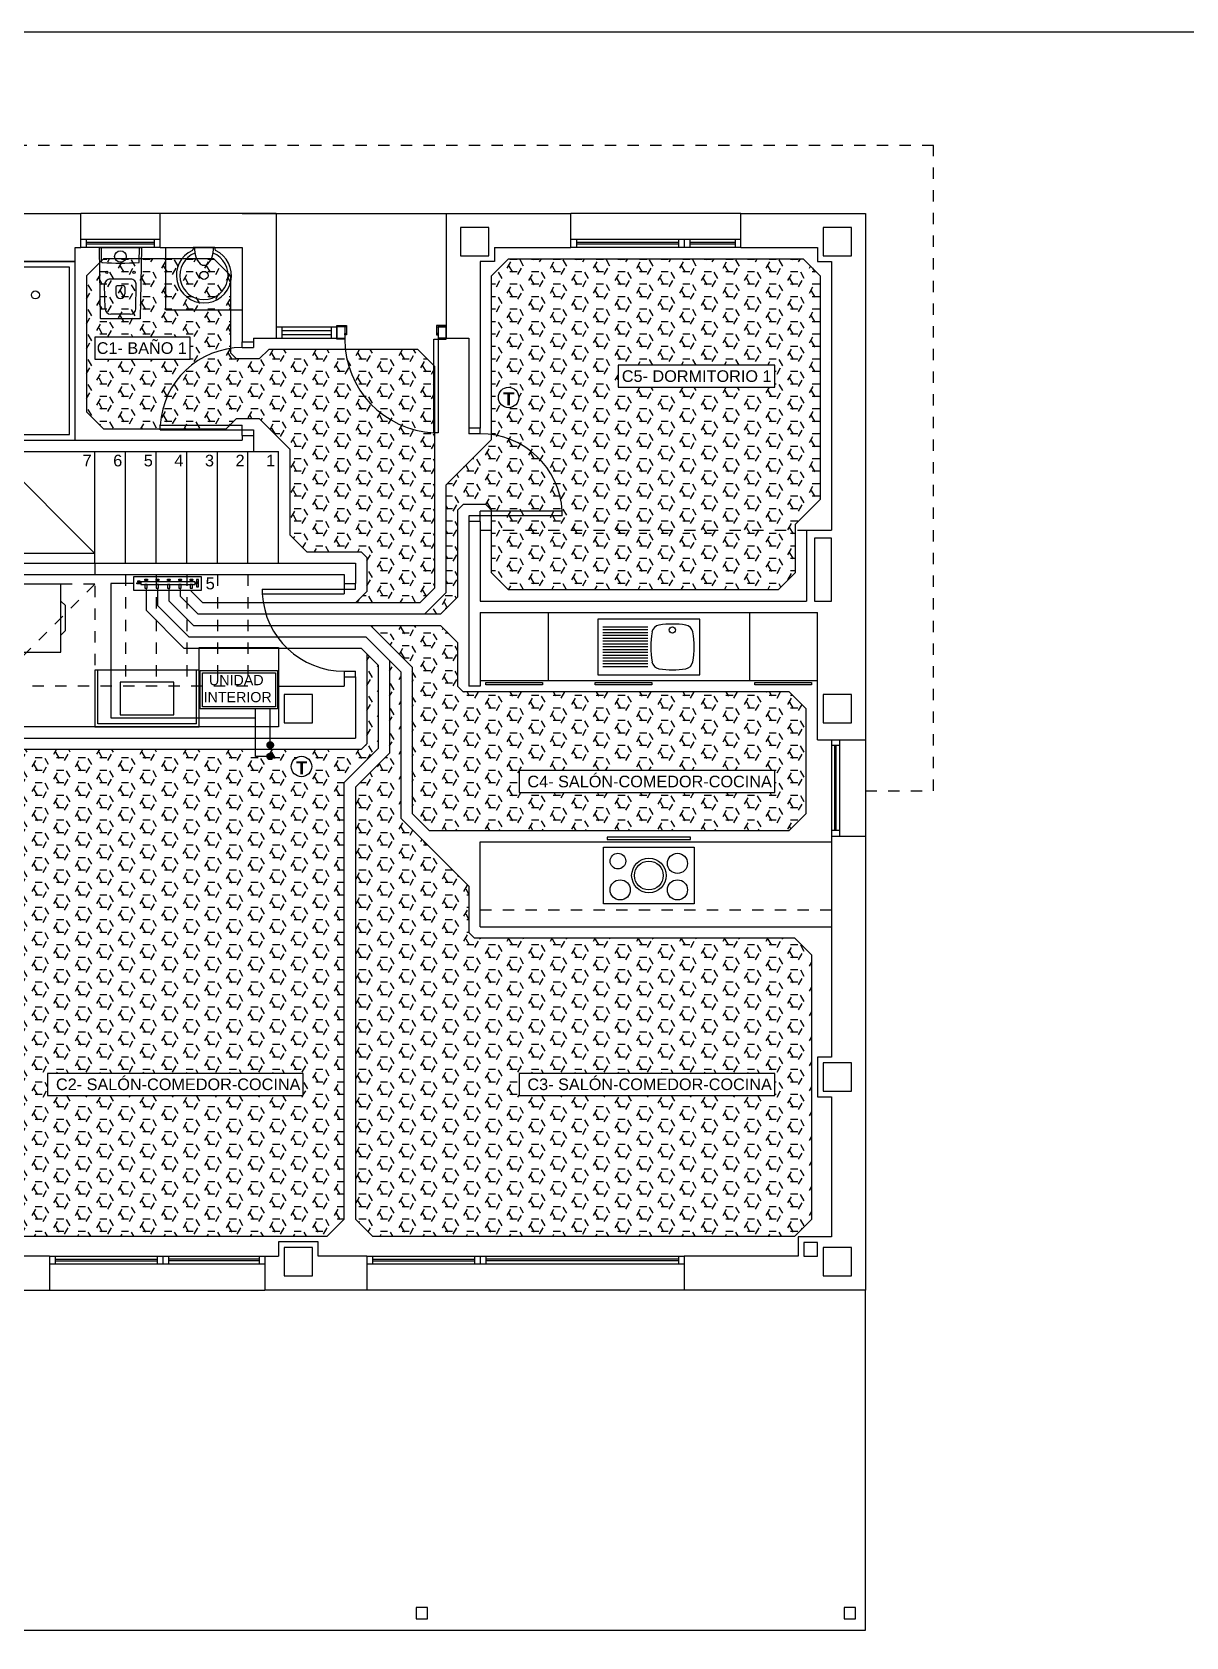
# Model space of a CAD drawing. Header units: millimetres. Extents: x 441156 to 441876, y 4514765 to 4515211.
# Drawn here: x 441580.95 to 441591.13, y 4515141.19 to 4515155.35 of the extents above; entities that cross this region are included whole.
import ezdxf
from ezdxf.enums import TextEntityAlignment as Align

# ---------------------------------------------------------------- set-up
doc = ezdxf.new("R2010")
doc.units = ezdxf.units.MM
for name, pattern in [('CONTINUA', [0]), ('HIDDEN', [0.375, 0.25, -0.125]), ('RAYITAS', [0.375, 0.25, -0.125])]:
    doc.linetypes.add(name, pattern=pattern)
doc.layers.add('01_cartela', color=6, linetype='Continuous', plot=False)
for name, color, linetype in [('01_mono BAJA', 2, 'Continuous'), ('01_proyección', 4, 'RAYITAS'), ('01_sanitarios', 250, 'Continuous'), ('01_textos', 7, 'Continuous'), ('INGIN CALEFACCION MAQUINAS', 7, 'Continuous'), ('INGIN CALEFACCION TEXTO', 7, 'Continuous'), ('INGIN CALEFACCION TUBERIAS', 89, 'Continuous'), ('INGIN CLIMATIZACION EQUIPOS', 7, 'Continuous'), ('SOMBRAS2', 250, 'Continuous')]:
    doc.layers.add(name, color=color, linetype=linetype)
doc.styles.add('Estilo1', font='swissel.ttf')
doc.styles.add('NIEVES2', font='sanss___.ttf')
doc.styles.add('NIEVES3', font='swisseb.ttf')
pattern_1 = [(0, (34.55036, 0), (0, 0.1099852), [0.0635, -0.127]), (120, (34.55036, 0), (-0.0952499772403, -0.0549926), [0.0635, -0.127]), (60, (34.61386, 0), (-0.0952499772403, 0.0549926), [0.0635, -0.127])]

# ---------------------------------------------------------------- blocks, each defined once
blk = doc.blocks.new('A$C6A825EFA')
at = {"layer": '01_mono BAJA', "color": 254}
for p, q in [((6.925, 12.5, 0), (8.775, 12.5, 0)), ((8.775, 12.2, 0), (8.775, 12.5, 0)), ((9.475, 12.5, 0), (8.775, 12.5, 0)), ((10.5, 12.5, 0), (9.475, 12.5, 0)), ((9.475, 12.2, 0), (9.475, 12.5, 0)), ((10.2, 12.5, 0), (10.5, 12.5, 0)), ((10.5, 12.5, 0), (10.5, 11.4, 0)), ((10.5, 12.5, 0), (12, 12.5, 0)), ((12, 12.5, 0), (13.1, 12.5, 0)), ((12, 12.5, 0), (12, 11.4, 0)), ((13.1, 12.2, 0), (13.1, 12.5, 0)), ((14.6, 12.5, 0), (13.1, 12.5, 0)), ((14.6, 12.5, 0), (15.7, 12.5, 0)), ((14.6, 12.2, 0), (14.6, 12.5, 0)), ((15.7, 12.5, 0), (15.7, 7.855, 0)), ((8.725, 12.075, 0), (8.725, 12.2, 0)), ((8.725, 12.2, 0), (8.775, 12.2, 0)), ((9.475, 12.27, 0), (8.775, 12.27, 0)), ((9.475, 12.2, 0), (8.775, 12.2, 0)), ((8.825, 12.2, 0), (8.825, 12.27, 0)), ((9.425, 12.242, 0), (8.825, 12.242, 0)), ((9.425, 12.228, 0), (8.825, 12.228, 0)), ((8.959, 12.073, 0), (8.957, 12.2, 0)), ((9.291, 12.073, 0), (9.293, 12.2, 0)), ((9.425, 12.2, 0), (9.425, 12.27, 0)), ((9.475, 12.2, 0), (10.2, 12.2, 0)), ((9.525, 11.65, 0), (9.525, 12.2, 0)), ((9.766, 12.198, 0), (9.767, 12.183, 0)), ((9.957, 12.2, 0), (9.768, 12.2, 0)), ((9.959, 12.198, 0), (9.958, 12.183, 0)), ((10.2, 12.2, 0), (10.2, 11.366, 0)), ((12.425, 12.2, 0), (13.1, 12.2, 0)), ((12.425, 12.2), (12.425, 12.075)), ((14.6, 12.27, 0), (13.1, 12.27, 0)), ((14.6, 12.2, 0), (13.1, 12.2, 0)), ((13.15, 12.27, 0), (13.15, 12.2, 0)), ((14.05, 12.242, 0), (13.15, 12.242, 0)), ((14.05, 12.228, 0), (13.15, 12.228, 0)), ((14.05, 12.27, 0), (14.05, 12.2, 0)), ((14.1, 12.27, 0), (14.1, 12.2, 0)), ((14.15, 12.27, 0), (14.15, 12.2, 0)), ((14.55, 12.242, 0), (14.15, 12.242, 0)), ((14.55, 12.228, 0), (14.15, 12.228, 0)), ((14.55, 12.27, 0), (14.55, 12.2, 0)), ((14.6, 12.2, 0), (15.275, 12.2, 0)), ((15.275, 12.2), (15.275, 12.075)), ((15.325, 12.2, 0), (15.325, 12.125, 0)), ((7.975, 12.075, 0), (8.725, 12.075, 0)), ((9.847, 12.043, 0), (9.878, 12.043, 0)), ((12.3, 12.075, 0), (12.3, 10.606, 0)), ((12.425, 12.075), (12.3, 12.075)), ((15.275, 12.075), (15.4, 12.075)), ((15.325, 12.125, 0), (15.4, 12.125, 0)), ((15.4, 12.075, 0), (15.4, 9.705, 0)), ((9.215, 11.92, 0), (9.035, 11.92, 0)), ((8.989, 11.659, 0), (8.985, 11.869, 0)), ((9.085, 11.85, 0), (9.085, 11.79, 0)), ((9.155, 11.86, 0), (9.095, 11.86, 0)), ((9.165, 11.85, 0), (9.165, 11.79, 0)), ((9.261, 11.659, 0), (9.265, 11.869, 0)), ((9.525, 11.65, 0), (10.2, 11.65, 0)), ((9.211, 11.61, 0), (9.039, 11.61, 0)), ((10.5, 11.5, 0), (11.035, 11.5, 0)), ((10.55, 11.5, 0), (10.55, 11.4, 0)), ((10.985, 11.5, 0), (10.985, 11.4, 0)), ((11.035, 11.5, 0), (11.035, 11.4, 0)), ((11.12, 11.5, 0), (11.12, 11.44, 0)), ((11.915, 11.5, 0), (11.915, 11.44, 0)), ((10.2, 11.366, 0), (10.3, 11.366, 0)), ((10.2, 11.316, 0), (10.2, 11.366, 0)), ((10.3, 11.4, 0), (10.5, 11.4, 0)), ((10.3, 11.4, 0), (10.3, 11.366, 0)), ((10.3, 11.366, 0), (10.3, 11.316, 0)), ((10.5, 11.4, 0), (11.035, 11.4, 0)), ((10.55, 11.467, 0), (10.985, 11.467, 0)), ((10.55, 11.433, 0), (10.985, 11.433, 0)), ((11.105, 11.43, 0), (11.105, 11.4, 0)), ((11.93, 11.43, 0), (11.93, 11.4, 0)), ((11.99, 11.4, 0), (11.93, 11.4, 0)), ((12, 11.4, 0), (12.2, 11.4, 0)), ((12.2, 11.4, 0), (12.2, 10.606, 0)), ((10.2, 11.316, 0), (10.3, 11.316, 0)), ((9.476, 10.591, 0), (9.476, 10.632, 0)), ((9.476, 10.632, 0), (10.2, 10.632, 0)), ((10.2, 10.541, 0), (10.2, 10.632, 0)), ((8.025, 10.5, 0), (10.2, 10.5, 0)), ((9.476, 10.591, 0), (10.3, 10.591, 0)), ((10.2, 10.541, 0), (10.2, 10.5, 0)), ((10.2, 10.541, 0), (10.3, 10.541, 0)), ((10.3, 10.591, 0), (10.3, 10.541, 0)), ((10.3, 10.541, 0), (10.3, 10.4, 0)), ((12.3, 10.606, 0), (12.2, 10.606, 0)), ((12.2, 10.606, 0), (12.2, 10.556, 0)), ((12.3, 10.556, 0), (12.2, 10.556, 0)), ((12.3, 10.556, 0), (12.3, 10.606, 0)), ((8, 10.4, 0), (10.3, 10.4, 0)), ((8.9, 9.5, 0), (8, 10.4, 0)), ((8.9, 9.415, 0), (8.9, 10.4, 0)), ((9.17, 9.415, 0), (9.17, 10.4, 0)), ((9.44, 9.415, 0), (9.44, 10.4, 0)), ((9.71, 9.415, 0), (9.71, 10.4, 0)), ((9.98, 9.415, 0), (9.98, 10.4, 0)), ((10.25, 9.415, 0), (10.25, 10.4, 0)), ((10.3, 10.4, 0), (10.52, 10.4, 0)), ((10.52, 9.415, 0), (10.52, 10.4, 0)), ((13.024, 9.831, 0), (12.2, 9.831, 0)), ((12.2, 9.831, 0), (12.2, 9.781, 0)), ((12.2, 9.781, 0), (12.2, 8.33, 0)), ((12.3, 9.781, 0), (12.2, 9.781, 0)), ((12.3, 9.781, 0), (12.3, 9.872, 0)), ((13.024, 9.872, 0), (12.3, 9.872, 0)), ((12.3, 9.781, 0), (12.3, 9.08, 0)), ((13.024, 9.831, 0), (13.024, 9.872, 0)), ((15.18, 9.705, 0), (15.18, 9.08, 0)), ((15.18, 9.705, 0), (15.4, 9.705, 0)), ((8.9, 9.5, 0), (8, 9.5, 0)), ((8, 9.415, 0), (11.2, 9.415, 0)), ((11.2, 9.415, 0), (11.2, 9.235, 0)), ((11.2, 9.415, 0), (11.2, 9.235, 0)), ((8, 9.315, 0), (11.1, 9.315, 0)), ((11.1, 9.315, 0), (11.1, 9.235, 0)), ((11.1, 9.315, 0), (11.1, 9.235, 0)), ((11.1, 9.235, 0), (11.2, 9.235, 0)), ((11.1, 9.235, 0), (11.1, 9.144, 0)), ((11.2, 9.185, 0), (11.2, 9.235, 0)), ((10.376, 9.185, 0), (10.376, 9.144, 0)), ((10.376, 9.185, 0), (11.2, 9.185, 0)), ((10.376, 9.144, 0), (11.1, 9.144, 0)), ((12.3, 9.08, 0), (15.18, 9.08, 0)), ((12.3, 8.98, 0), (15.275, 8.98, 0)), ((12.3, 8.98, 0), (12.3, 8.33, 0)), ((12.9, 8.98, 0), (12.9, 8.38, 0)), ((14.675, 8.98, 0), (14.675, 8.38, 0)), ((15.275, 7.855, 0), (15.275, 8.98, 0)), ((13.338, 8.92, 0), (13.338, 8.43, 0)), ((14.238, 8.92, 0), (13.338, 8.92, 0)), ((13.779, 8.85, 0), (13.383, 8.85, 0)), ((13.779, 8.825, 0), (13.383, 8.825, 0)), ((13.779, 8.8, 0), (13.383, 8.8, 0)), ((14.238, 8.43, 0), (14.238, 8.92, 0)), ((13.779, 8.775, 0), (13.383, 8.775, 0)), ((13.779, 8.75, 0), (13.383, 8.75, 0)), ((13.779, 8.725, 0), (13.383, 8.725, 0)), ((13.779, 8.7, 0), (13.383, 8.7, 0)), ((13.779, 8.675, 0), (13.383, 8.675, 0)), ((13.779, 8.65, 0), (13.383, 8.65, 0)), ((13.779, 8.625, 0), (13.383, 8.625, 0)), ((13.779, 8.6, 0), (13.383, 8.6, 0)), ((13.779, 8.575, 0), (13.383, 8.575, 0)), ((13.779, 8.55, 0), (13.383, 8.55, 0)), ((13.779, 8.525, 0), (13.383, 8.525, 0)), ((13.779, 8.5, 0), (13.383, 8.5, 0)), ((8.925, 7.995, 0), (8.925, 8.47, 0)), ((9.795, 7.995, 0), (9.795, 8.47, 0)), ((11.1, 8.46, 0), (11.1, 8.41, 0)), ((11.1, 8.46, 0), (11.2, 8.46, 0)), ((11.1, 8.41, 0), (11.1, 8.33, 0)), ((11.1, 8.41, 0), (11.2, 8.41, 0)), ((11.2, 8.41, 0), (11.2, 8.46, 0)), ((11.2, 8.41, 0), (11.2, 7.87, 0)), ((12.3, 8.38, 0), (15.275, 8.38, 0)), ((13.338, 8.43, 0), (14.238, 8.43, 0)), ((10.52, 8.33, 0), (11.1, 8.33, 0)), ((10.52, 8.33, 0), (10.52, 7.97, 0)), ((12.3, 8.33, 0), (12.2, 8.33, 0)), ((10.52, 7.97, 0), (8.025, 7.97, 0)), ((9.795, 7.995, 0), (8.925, 7.995, 0)), ((7.975, 7.87, 0), (11.2, 7.87, 0)), ((15.275, 7.855, 0), (15.7, 7.855, 0)), ((15.4, 7.855, 0), (15.4, 7.005, 0)), ((15.47, 7.805, 0), (15.4, 7.805, 0)), ((15.428, 7.055, 0), (15.428, 7.805, 0)), ((15.442, 7.055, 0), (15.442, 7.805, 0)), ((15.47, 7.855, 0), (15.47, 7.005, 0)), ((15.7, 7.855, 0), (15.7, 7.005, 0)), ((12.3, 6.955, 0), (15.4, 6.955, 0)), ((12.3, 6.205, 0), (12.3, 6.955, 0)), ((15.47, 7.055, 0), (15.4, 7.055, 0)), ((15.4, 7.005, 0), (15.7, 7.005, 0)), ((15.4, 7.005, 0), (15.4, 5.055, 0)), ((15.7, 7.005, 0), (15.7, 3, 0)), ((12.3, 6.205, 0), (15.4, 6.205, 0)), ((15.4, 4.705, 0), (15.4, 3.47, 0)), ((15.4, 3.47, 0), (15.105, 3.47, 0)), ((15.105, 3.47, 0), (15.105, 3.3, 0)), ((8.5, 3.3, 0), (8.145, 3.3, 0)), ((8.5, 3.3, 0), (10.4, 3.3, 0)), ((8.5, 3.3, 0), (8.5, 3, 0)), ((8.55, 3.3, 0), (8.55, 3.23, 0)), ((8.55, 3.272, 0), (9.45, 3.272, 0)), ((8.55, 3.258, 0), (9.45, 3.258, 0)), ((9.45, 3.3, 0), (9.45, 3.23, 0)), ((9.5, 3.3, 0), (9.5, 3.23, 0)), ((9.55, 3.3, 0), (9.55, 3.23, 0)), ((10.35, 3.272, 0), (9.55, 3.272, 0)), ((10.35, 3.258, 0), (9.55, 3.258, 0)), ((10.35, 3.3, 0), (10.35, 3.23, 0)), ((10.4, 3.3, 0), (10.4, 3, 0)), ((10.4, 3.3, 0), (10.52, 3.3, 0)), ((11.3, 3.3, 0), (10.87, 3.3, 0)), ((11.3, 3.3, 0), (11.3, 3, 0)), ((11.3, 3.3, 0), (14.1, 3.3, 0)), ((11.35, 3.3, 0), (11.35, 3.23, 0)), ((11.35, 3.272, 0), (12.25, 3.272, 0)), ((11.35, 3.258, 0), (12.25, 3.258, 0)), ((12.25, 3.3, 0), (12.25, 3.23, 0)), ((12.3, 3.3, 0), (12.3, 3.23, 0)), ((12.35, 3.3, 0), (12.35, 3.23, 0)), ((14.05, 3.272, 0), (12.35, 3.272, 0)), ((14.05, 3.258, 0), (12.35, 3.258, 0)), ((14.05, 3.3, 0), (14.05, 3.23, 0)), ((15.105, 3.3, 0), (14.1, 3.3, 0)), ((14.1, 3.3, 0), (14.1, 3, 0)), ((8.5, 3.23, 0), (10.4, 3.23, 0)), ((11.3, 3.23, 0), (14.1, 3.23, 0)), ((7.2, 3, 0), (8.5, 3, 0)), ((8.5, 3, 0), (10.4, 3, 0)), ((11.3, 3, 0), (10.4, 3, 0)), ((14.1, 3, 0), (11.3, 3, 0)), ((15.7, 3, 0), (14.1, 3, 0)), ((15.7, 0, 0), (15.7, 3)), ((0, 0, 0), (15.7, 0, 0))]:
    blk.add_line(p, q, dxfattribs=at)
for points in [[(12.125, 12.125), (12.375, 12.125), (12.375, 12.375), (12.125, 12.375), (12.125, 12.125)], [(15.325, 12.125), (15.575, 12.125), (15.575, 12.375), (15.325, 12.375), (15.325, 12.125)], [(10.57, 8.005), (10.82, 8.005), (10.82, 8.255), (10.57, 8.255), (10.57, 8.005)], [(15.325, 8.005), (15.575, 8.005), (15.575, 8.255), (15.325, 8.255), (15.325, 8.005)], [(15.325, 4.755), (15.575, 4.755), (15.575, 5.005), (15.325, 5.005), (15.325, 4.755)], [(10.57, 3.125), (10.82, 3.125), (10.82, 3.375), (10.57, 3.375), (10.57, 3.125)], [(15.325, 3.125), (15.575, 3.125), (15.575, 3.375), (15.325, 3.375), (15.325, 3.125)], [(11.835, 0.2), (11.735, 0.2), (11.735, 0.1), (11.835, 0.1)]]:
    blk.add_lwpolyline(points, close=True, dxfattribs=at)
at = {"layer": '01_mono BAJA', "color": 254, "elevation": 0, "flags": 128}
blk.add_lwpolyline([(9.306, 12.2, -0.414214), (9.31, 12.196), (9.31, 12.195), (9.3, 11.574, -0.436396), (9.296, 11.57), (8.954, 11.57, -0.436396), (8.95, 11.574), (8.94, 12.195), (8.94, 12.196, -0.414214), (8.944, 12.2)], format="xyb", close=True, dxfattribs=at)
at = {"layer": '01_mono BAJA', "color": 254, "elevation": 0}
for points in [[(8.725, 12.075), (7.975, 12.075), (7.975, 10.5), (8.725, 10.5)], [(8.675, 12.025), (8.025, 12.025), (8.025, 10.55), (8.675, 10.55)], [(11.12, 11.51), (11.12, 11.5), (11.035, 11.5), (11.035, 11.51)], [(11.915, 11.51), (11.915, 11.5), (12, 11.5), (12, 11.51)], [(11.93, 11.4), (12, 11.4), (12, 11.5), (11.93, 11.5)], [(11.105, 11.4), (11.105, 11.39), (11.035, 11.39), (11.035, 11.4)], [(11.12, 11.44), (11.12, 11.43), (11.105, 11.43), (11.105, 11.44)], [(11.93, 11.39), (11.93, 10.565), (11.89, 10.565), (11.89, 11.39)], [(11.915, 11.44), (11.915, 11.43), (11.93, 11.43), (11.93, 11.44)], [(11.93, 11.4), (11.93, 11.39), (12, 11.39), (12, 11.4)], [(15.4, 9.635), (15.25, 9.635), (15.25, 9.08), (15.4, 9.08)], [(8.6, 9.23), (8, 9.23), (8, 8.63), (8.6, 8.63)], [(10.52, 8.67), (10.52, 7.97), (9.82, 7.97), (9.82, 8.67)], [(9.82, 8.47), (8.9, 8.47), (8.9, 7.97), (9.82, 7.97)], [(9.596, 8.363), (9.124, 8.363), (9.124, 8.077), (9.596, 8.077)], [(12.85, 8.36), (12.85, 8.34), (12.35, 8.34), (12.35, 8.36)], [(13.813, 8.36), (13.813, 8.34), (13.313, 8.34), (13.313, 8.36)], [(15.222, 8.36), (15.222, 8.34), (14.722, 8.34), (14.722, 8.36)], [(13.42, 6.975), (14.155, 6.975), (14.155, 6.995), (13.42, 6.995)], [(14.187, 6.408), (13.387, 6.408), (13.388, 6.908), (14.188, 6.908)], [(15.275, 3.42), (15.155, 3.42), (15.155, 3.3), (15.275, 3.3)], [(15.61, 0.2), (15.51, 0.2), (15.51, 0.1), (15.61, 0.1)]]:
    blk.add_lwpolyline(points, close=True, dxfattribs=at)
for points in [[(11.035, 11.4), (11.035, 11.5)], [(11.105, 11.5), (11.105, 11.4)], [(8.6, 8.78), (8.64, 8.82), (8.64, 9.04), (8.6, 9.08)], [(15.4, 5.055), (15.275, 5.055), (15.275, 4.705), (15.4, 4.705)]]:
    blk.add_lwpolyline(points, dxfattribs=at)
at = {"layer": '01_mono BAJA', "color": 254}
blk.add_lwpolyline([(10.87, 3.3), (10.87, 3.425), (10.52, 3.425), (10.52, 3.3)], dxfattribs=at)
for centre, radius in [((9.125, 12.12, 0), 0.051), ((9.005, 11.98, 0), 0.01), ((9.245, 11.98, 0), 0.01), ((9.862, 11.953, 0), 0.036), ((8.375, 11.781, 0), 0.035), ((13.996, 8.825, 0), 0.0275), ((13.515, 6.785, 0), 0.0693), ((13.788, 6.658, 0), 0.152), ((14.04, 6.765, 0), 0.089), ((13.788, 6.658, 0), 0.127), ((13.535, 6.531, 0), 0.089), ((14.04, 6.531, 0), 0.089)]:
    blk.add_circle(centre, radius, dxfattribs=at)
for centre, radius, start, end in [((9.754, 12.184, 0), 0.0128, 300.5291, 356.214), ((9.768, 12.197, 0), 0.0027, 90, 173.3159), ((10.058, 12.197, 0), 0.279, 179.383, 196.8165), ((9.667, 12.197, 0), 0.279, 343.1835, 0.617), ((9.957, 12.197, 0), 0.0027, 6.6841, 90), ((9.971, 12.184, 0), 0.0128, 183.786, 239.4709), ((8.966, 12.073, 0), 0.007, 180.924, 266.9359), ((9.125, 15.044, 0), 2.982, 266.9359, 273.0641), ((9.284, 12.073, 0), 0.007, 273.0641, 359.076), ((9.862, 11.953, 0), 0.243, 114.8749, 65.1251), ((9.862, 11.953, 0), 0.213, 111.9436, 67.9344), ((9.928, 12.158, 0), 0.143, 196.8165, 225.6956), ((9.863, 12.091, 0), 0.0498, 225.6956, 252.0468), ((9.863, 12.091, 0), 0.0498, 287.4096, 314.3044), ((9.797, 12.158, 0), 0.143, 314.3044, 343.1835), ((9.035, 11.87, 0), 0.05, 90, 180.924), ((9.215, 11.87, 0), 0.05, 359.076, 90), ((9.095, 11.85, 0), 0.01, 90, 180), ((9.125, 11.79, 0), 0.04, 180, 0), ((9.155, 11.85, 0), 0.01, 0, 90), ((9.039, 11.66, 0), 0.05, 180.924, 270), ((9.211, 11.66, 0), 0.05, 270, 359.076), ((11.932, 11.391, 0), 0.827, 180.0495, 267.1144), ((10.2, 10.591, 0), 0.725, 90, 176.7242), ((12.3, 9.831, 0), 0.725, 3.2758, 90), ((11.1, 9.185, 0), 0.725, 183.2758, 270), ((14.554, 8.675, 0), 0.75, 169.8852, 190.1148), ((13.889, 8.794, 0), 0.075, 99.0787, 169.8852), ((13.996, 8.127, 0), 0.75, 80.9213, 99.0787), ((14.102, 8.794, 0), 0.075, 10.1148, 80.9213), ((13.438, 8.675, 0), 0.75, 349.8852, 10.1148), ((13.889, 8.557, 0), 0.075, 190.1148, 260.9213), ((14.102, 8.557, 0), 0.075, 279.0787, 349.8852), ((13.996, 9.223, 0), 0.75, 260.9213, 279.0787)]:
    blk.add_arc(centre, radius, start, end, dxfattribs=at)
at = {"layer": '01_proyección', "color": 120, "ltscale": 0.25}
for p, q in [((12.3, 9.705, 0), (15.18, 9.705, 0)), ((8.9, 9.415, 0), (8.9, 8.33, 0)), ((8.9, 9.23, 0), (8, 9.23, 0)), ((8.9, 9.23, 0), (8, 8.33, 0)), ((9.17, 9.315, 0), (9.17, 8.33, 0)), ((9.44, 9.315, 0), (9.44, 8.33, 0)), ((9.71, 9.315, 0), (9.71, 8.33, 0)), ((9.98, 9.315, 0), (9.98, 8.33, 0)), ((10.25, 9.315, 0), (10.25, 8.33, 0)), ((10.25, 8.33, 0), (8.025, 8.33, 0)), ((12.3, 6.355, 0), (15.4, 6.355, 0))]:
    blk.add_line(p, q, dxfattribs=at)
at = {"layer": '01_proyección', "color": 120, "ltscale": 0.25, "elevation": 0}
blk.add_lwpolyline([(15.7, 7.405), (16.3, 7.405), (16.3, 13.1), (-0.6, 13.1), (-0.6, 7.405), (0, 7.405)], dxfattribs=at)
at = {"layer": '01_mono BAJA', "color": 254, "style": 'NIEVES2'}
for s, p in [('7', (8.831, 10.268, 0)), ('6', (9.101, 10.268, 0)), ('5', (9.371, 10.268, 0)), ('4', (9.641, 10.268, 0)), ('3', (9.911, 10.268, 0)), ('2', (10.181, 10.268, 0)), ('1', (10.451, 10.268, 0))]:
    blk.add_text(s, height=0.103, rotation=0, dxfattribs=at).set_placement(p, align=Align.CENTER)

msp = doc.modelspace()

# ---------------------------------------------------------------- hatches: boundary and pattern name
at = {"layer": '01_sanitarios', "linetype": 'CONTINUA'}
h = msp.add_hatch(dxfattribs=at)
h.set_pattern_fill('HEX', color=254, scale=0.02, style=0)
h.set_pattern_definition(pattern_1)
h.paths.add_polyline_path([(441583.22373305, 4515151.66819497), (441582.95373302, 4515151.93819497), (441582.75373303, 4515151.93819497), (441582.66304678, 4515151.84750872), (441581.57875584, 4515151.84750872), (441581.42875584, 4515151.99750872), (441581.42875584, 4515153.1975396), (441581.57875584, 4515153.3475396), (441582.55373305, 4515153.3475396), (441582.70373305, 4515153.1975396), (441582.70373305, 4515152.51319497), (441582.75373305, 4515152.46319497), (441582.95373305, 4515152.46319497), (441583.03806465, 4515152.54752657), (441584.35373305, 4515152.54752657), (441584.50373305, 4515152.39752657), (441584.50373305, 4515150.44400318), (441584.37089036, 4515150.31116048), (441583.80373305, 4515150.31116048), (441583.90373305, 4515150.41116048), (441583.90373305, 4515150.71250872), (441583.85373305, 4515150.76250872), (441583.37373305, 4515150.76250872), (441583.22373305, 4515150.91250872)])
h.paths.add_polyline_path([(441582.34521977, 4515152.46149148), (441582.34521977, 4515152.6556693), (441581.50422668, 4515152.6556693), (441581.50422668, 4515152.46149148)], flags=16)
h.paths.add_polyline_path([(441582.3411607, 4515152.47202135), (441581.49344836, 4515152.47202135), (441581.49344836, 4515152.66975759), (441582.3411607, 4515152.66975759)], flags=24)
h = msp.add_hatch(dxfattribs=at)
h.set_pattern_fill('HEX', color=254, scale=0.02, style=0)
h.set_pattern_definition(pattern_1)
h.paths.add_polyline_path([(441585.00373305, 4515151.12805615), (441584.95373305, 4515151.17805615), (441584.75373307, 4515151.17805615), (441584.70373307, 4515151.12805615), (441584.70373307, 4515150.36116048), (441584.55373307, 4515150.21116048), (441584.41231171, 4515150.21116048), (441584.60373305, 4515150.40258182), (441584.60373305, 4515151.35305615), (441585.00373305, 4515151.75305615), (441585.00373305, 4515153.19750872), (441585.15373305, 4515153.34750872), (441587.75373305, 4515153.34750872), (441587.90373305, 4515153.19750872), (441587.90373305, 4515151.22251266), (441587.68373082, 4515151.00251305), (441587.68373082, 4515150.57750872), (441587.53373082, 4515150.42750872), (441585.15373305, 4515150.42750872), (441585.00373305, 4515150.57750872)])
h.paths.add_polyline_path([(441586.11927454, 4515152.21404982), (441587.50200376, 4515152.21404982), (441587.50200376, 4515152.40822764), (441586.11927454, 4515152.40822764)], flags=16)
h.paths.add_polyline_path([(441585.2438533, 4515152.12361062, 1), (441585.0636128, 4515152.12361062, 1)], flags=16)
h.paths.add_polyline_path([(441585.23471, 4515151.98764678), (441585.06893403, 4515151.98764678), (441585.06893403, 4515152.23672135), (441585.23471, 4515152.23672135)], flags=24)
h.paths.add_polyline_path([(441587.48905726, 4515152.23073477), (441586.13789481, 4515152.23073477), (441586.13789481, 4515152.39154055), (441587.48905726, 4515152.39154055)], flags=8)
h = msp.add_hatch(dxfattribs=at)
h.set_pattern_fill('HEX', color=254, scale=0.02, style=0)
h.set_pattern_definition(pattern_1)
h.paths.add_polyline_path([(441584.30373305, 4515149.7440032), (441583.93657576, 4515150.11116048), (441584.55373307, 4515150.11116048), (441584.70373307, 4515149.96116048), (441584.70373307, 4515149.57750872), (441584.75373307, 4515149.52750872), (441587.62873307, 4515149.52750872), (441587.77873307, 4515149.37750872), (441587.77873307, 4515148.45250788), (441587.62873307, 4515148.30250788), (441584.45373305, 4515148.30250788), (441584.30373305, 4515148.45250788)])
h.paths.add_polyline_path([(441585.24574013, 4515148.83117627), (441585.24574013, 4515148.63699846), (441587.50200376, 4515148.63699846), (441587.50200376, 4515148.83117627)], flags=16)
h.paths.add_polyline_path([(441587.49132197, 4515148.6466842), (441585.30553111, 4515148.6466842), (441585.30553111, 4515148.84948519), (441587.49132197, 4515148.84948519)], flags=24)
h = msp.add_hatch(dxfattribs=at)
h.set_pattern_fill('HEX', color=254, scale=0.02, style=0)
h.set_pattern_definition(pattern_1)
h.paths.add_polyline_path([(441580.67873305, 4515148.86750791), (441580.82873305, 4515149.01750791), (441582.91975676, 4515149.01750791), (441582.91975676, 4515148.95640139), (441583.02204474, 4515148.95640139, 1), (441583.07908696, 4515148.95640139, 1), (441583.02204474, 4515148.95640139), (441582.91975676, 4515148.95640139), (441582.91975676, 4515149.01750791), (441583.85373305, 4515149.01750791), (441583.90373305, 4515149.06750791), (441583.90373305, 4515149.86116048), (441584.00373305, 4515149.76116049), (441584.00373305, 4515149.02608655), (441583.70373305, 4515148.72608655), (441583.70373305, 4515144.87250872), (441583.55373305, 4515144.72250872), (441580.82873305, 4515144.72250872), (441580.67873305, 4515144.87250872)])
h.paths.add_polyline_path([(441581.0855928, 4515146.15924045), (441581.0855928, 4515145.96506264), (441583.34185643, 4515145.96506264), (441583.34185643, 4515146.15924045)], flags=16)
h.paths.add_polyline_path([(441583.41625644, 4515148.86750791, 1), (441583.23601593, 4515148.86750791, 1)], flags=16)
h.paths.add_polyline_path([(441583.40711313, 4515148.73154407), (441583.24133717, 4515148.73154407), (441583.24133717, 4515148.98061864), (441583.40711313, 4515148.98061864)], flags=24)
h.paths.add_polyline_path([(441583.33117464, 4515145.97474838), (441581.14538378, 4515145.97474838), (441581.14538378, 4515146.17754937), (441583.33117464, 4515146.17754937)], flags=24)
h = msp.add_hatch(dxfattribs=at)
h.set_pattern_fill('HEX', color=254, scale=0.02, style=0)
h.set_pattern_definition(pattern_1)
h.paths.add_polyline_path([(441583.80373305, 4515148.6846652), (441584.10373305, 4515148.9846652), (441584.10373305, 4515149.80258184), (441584.20373305, 4515149.70258184), (441584.20373305, 4515148.41108652), (441584.80373305, 4515147.81108652), (441584.80373305, 4515147.40250788), (441584.85373305, 4515147.35250788), (441587.67873305, 4515147.35250788), (441587.82873305, 4515147.20250788), (441587.82873305, 4515144.87250872), (441587.67873305, 4515144.72250872), (441583.95373305, 4515144.72250872), (441583.80373305, 4515144.87250872)])
h.paths.add_polyline_path([(441585.24574013, 4515146.15924045), (441585.24574013, 4515145.96506264), (441587.50200376, 4515145.96506264), (441587.50200376, 4515146.15924045)], flags=16)
h.paths.add_polyline_path([(441587.49135714, 4515145.97457252), (441585.30549594, 4515145.97457252), (441585.30549594, 4515146.17758454), (441587.49135714, 4515146.17758454)], flags=24)
at = {"layer": 'INGIN CALEFACCION TUBERIAS'}
h = msp.add_hatch(color=86, dxfattribs=at)
edge = h.paths.add_edge_path()
edge.add_arc((441583.05056585, 4515148.95640139), 0.02852111, 360, 720)
at = {"layer": 'INGIN CLIMATIZACION EQUIPOS', "linetype": 'HIDDEN', "ltscale": 2}
h = msp.add_hatch(color=30, dxfattribs=at)
edge = h.paths.add_edge_path()
edge.add_arc((441583.05056585, 4515149.05640139), 0.02852111, 360, 720)

# ---------------------------------------------------------------- linework, layer by layer
at = {"layer": '01_cartela', "color": 3}
msp.add_lwpolyline([(441570.67401045, 4515155.34750872), (441570.67401045, 4515133.8124847), (441601.31199851, 4515133.8124847), (441601.31199851, 4515155.34750872)], close=True, dxfattribs=at)
at = {"layer": 'INGIN CALEFACCION MAQUINAS', "color": 30, "elevation": -0.00000003}
for points in [[(441583.11588104, 4515149.37466181), (441582.431585, 4515149.37466181), (441582.431585, 4515149.71406164), (441583.11588104, 4515149.71406164)], [(441583.11588104, 4515149.37466181), (441582.431585, 4515149.37466181), (441582.431585, 4515149.71406164), (441583.11588104, 4515149.71406164)], [(441583.09588104, 4515149.39466181), (441582.451585, 4515149.39466181), (441582.451585, 4515149.69406164), (441583.09588104, 4515149.69406164)], [(441583.09588104, 4515149.39466181), (441582.451585, 4515149.39466181), (441582.451585, 4515149.69406164), (441583.09588104, 4515149.69406164)]]:
    msp.add_lwpolyline(points, close=True, dxfattribs=at)
at = {"layer": 'INGIN CALEFACCION MAQUINAS'}
for centre in [(441585.15373305, 4515152.12361062, 0.00000032), (441583.32613618, 4515148.86750791, 0.00000014)]:
    msp.add_circle(centre, 0.09012025, dxfattribs=at)
at = {"layer": 'INGIN CALEFACCION TUBERIAS', "color": 86, "linetype": 'Continuous', "ltscale": 0.5}
for p, q in [((441581.90790874, 4515150.49597053, -0.00000003), (441581.90790874, 4515150.47199468, -0.00000003)), ((441582.37314854, 4515150.49597053, -0.00000003), (441581.90790874, 4515150.49597053, -0.00000003)), ((441581.90790874, 4515150.47199468, -0.00000003), (441582.37314854, 4515150.47199468, -0.00000003)), ((441582.38774337, 4515150.49597053, -0.00000003), (441582.36677525, 4515150.49597053, -0.00000003)), ((441582.36677525, 4515150.47199468, -0.00000003), (441582.38774337, 4515150.47199468, -0.00000003)), ((441582.38774337, 4515150.47199468, -0.00000003), (441582.38774337, 4515150.49597053, -0.00000003))]:
    msp.add_line(p, q, dxfattribs=at)
at = {"layer": 'INGIN CALEFACCION TUBERIAS', "color": 86, "linetype": 'Continuous', "ltscale": 0.5, "elevation": -0.00000003}
msp.add_lwpolyline([(441582.44090234, 4515150.54250872), (441582.44090234, 4515150.41956403), (441581.84699147, 4515150.41956403), (441581.84699147, 4515150.54250872)], close=True, dxfattribs=at)
at = {"layer": 'INGIN CALEFACCION TUBERIAS', "color": 86}
for points, elevation in [([(441581.84699147, 4515150.48103637), (441581.64312755, 4515150.48103637), (441581.64312755, 4515149.29789621), (441582.91975676, 4515149.29789621)], -0.00000003), ([(441583.05056585, 4515148.95640139), (441582.91975676, 4515148.95640139), (441582.91975676, 4515149.37466181)], 0.00000032)]:
    msp.add_lwpolyline(points, dxfattribs=dict(at, elevation=elevation))
at = {"layer": 'INGIN CALEFACCION TUBERIAS', "color": 86, "linetype": 'Continuous', "ltscale": 0.5, "elevation": -0.00000003}
for points in [[(441581.87346521, 4515150.48803479), (441581.90790874, 4515150.48803479), (441581.90790874, 4515150.47993043), (441581.87346521, 4515150.47993043), (441581.87346521, 4515150.48803479)], [(441581.90267467, 4515150.50120437), (441581.87869928, 4515150.50120437), (441581.87869928, 4515150.4959703), (441581.90267467, 4515150.4959703), (441581.90267467, 4515150.50120437)], [(441581.89338843, 4515150.4959703), (441581.88798552, 4515150.4959703), (441581.88798552, 4515150.48803479), (441581.89338843, 4515150.48803479), (441581.89338843, 4515150.4959703)], [(441581.96299397, 4515150.50829225), (441581.94725656, 4515150.50829225), (441581.94725656, 4515150.50829225), (441581.94547976, 4515150.50854608), (441581.94421061, 4515150.50930757), (441581.94344912, 4515150.51057672), (441581.9431953, 4515150.51235352), (441581.9431953, 4515150.51590713), (441581.9431953, 4515150.51590713), (441581.94344912, 4515150.51768393), (441581.94421061, 4515150.51895308), (441581.94547976, 4515150.51971457), (441581.94725656, 4515150.51996839), (441581.96299397, 4515150.51996839), (441581.96299397, 4515150.51996839), (441581.96477078, 4515150.51971457), (441581.96603992, 4515150.51895308), (441581.96680141, 4515150.51768393), (441581.96705524, 4515150.51590713), (441581.96705524, 4515150.51235352), (441581.96705524, 4515150.51235352), (441581.96680141, 4515150.51057672), (441581.96603992, 4515150.50930757), (441581.96477078, 4515150.50854608), (441581.96299397, 4515150.50829225)], [(441581.96527843, 4515150.47199468), (441581.94522593, 4515150.47199468), (441581.94522593, 4515150.44001221), (441581.96527843, 4515150.44001221), (441581.96527843, 4515150.47199468)], [(441582.06299397, 4515150.50829225), (441582.04725656, 4515150.50829225), (441582.04725656, 4515150.50829225), (441582.04547976, 4515150.50854608), (441582.04421061, 4515150.50930757), (441582.04344912, 4515150.51057672), (441582.0431953, 4515150.51235352), (441582.0431953, 4515150.51590713), (441582.0431953, 4515150.51590713), (441582.04344912, 4515150.51768393), (441582.04421061, 4515150.51895308), (441582.04547976, 4515150.51971457), (441582.04725656, 4515150.51996839), (441582.06299397, 4515150.51996839), (441582.06299397, 4515150.51996839), (441582.06477078, 4515150.51971457), (441582.06603992, 4515150.51895308), (441582.06680141, 4515150.51768393), (441582.06705524, 4515150.51590713), (441582.06705524, 4515150.51235352), (441582.06705524, 4515150.51235352), (441582.06680141, 4515150.51057672), (441582.06603992, 4515150.50930757), (441582.06477078, 4515150.50854608), (441582.06299397, 4515150.50829225)], [(441582.06527843, 4515150.47199468), (441582.04522593, 4515150.47199468), (441582.04522593, 4515150.44001221), (441582.06527843, 4515150.44001221), (441582.06527843, 4515150.47199468)], [(441582.16299397, 4515150.50829225), (441582.14725656, 4515150.50829225), (441582.14725656, 4515150.50829225), (441582.14547976, 4515150.50854608), (441582.14421061, 4515150.50930757), (441582.14344912, 4515150.51057672), (441582.1431953, 4515150.51235352), (441582.1431953, 4515150.51590713), (441582.1431953, 4515150.51590713), (441582.14344912, 4515150.51768393), (441582.14421061, 4515150.51895308), (441582.14547976, 4515150.51971457), (441582.14725656, 4515150.51996839), (441582.16299397, 4515150.51996839), (441582.16299397, 4515150.51996839), (441582.16477078, 4515150.51971457), (441582.16603992, 4515150.51895308), (441582.16680141, 4515150.51768393), (441582.16705524, 4515150.51590713), (441582.16705524, 4515150.51235352), (441582.16705524, 4515150.51235352), (441582.16680141, 4515150.51057672), (441582.16603992, 4515150.50930757), (441582.16477078, 4515150.50854608), (441582.16299397, 4515150.50829225)], [(441582.16527843, 4515150.47199468), (441582.14522593, 4515150.47199468), (441582.14522593, 4515150.44001221), (441582.16527843, 4515150.44001221), (441582.16527843, 4515150.47199468)], [(441582.26299397, 4515150.50829225), (441582.24725656, 4515150.50829225), (441582.24725656, 4515150.50829225), (441582.24547976, 4515150.50854608), (441582.24421061, 4515150.50930757), (441582.24344912, 4515150.51057672), (441582.2431953, 4515150.51235352), (441582.2431953, 4515150.51590713), (441582.2431953, 4515150.51590713), (441582.24344912, 4515150.51768393), (441582.24421061, 4515150.51895308), (441582.24547976, 4515150.51971457), (441582.24725656, 4515150.51996839), (441582.26299397, 4515150.51996839), (441582.26299397, 4515150.51996839), (441582.26477078, 4515150.51971457), (441582.26603992, 4515150.51895308), (441582.26680141, 4515150.51768393), (441582.26705524, 4515150.51590713), (441582.26705524, 4515150.51235352), (441582.26705524, 4515150.51235352), (441582.26680141, 4515150.51057672), (441582.26603992, 4515150.50930757), (441582.26477078, 4515150.50854608), (441582.26299397, 4515150.50829225)], [(441582.26527843, 4515150.47199468), (441582.24522593, 4515150.47199468), (441582.24522593, 4515150.44001221), (441582.26527843, 4515150.44001221), (441582.26527843, 4515150.47199468)], [(441582.36299397, 4515150.50829225), (441582.34725656, 4515150.50829225), (441582.34725656, 4515150.50829225), (441582.34547976, 4515150.50854608), (441582.34421061, 4515150.50930757), (441582.34344913, 4515150.51057672), (441582.3431953, 4515150.51235352), (441582.3431953, 4515150.51590713), (441582.3431953, 4515150.51590713), (441582.34344913, 4515150.51768393), (441582.34421061, 4515150.51895308), (441582.34547976, 4515150.51971457), (441582.34725656, 4515150.51996839), (441582.36299397, 4515150.51996839), (441582.36299397, 4515150.51996839), (441582.36477077, 4515150.51971457), (441582.36603992, 4515150.51895308), (441582.36680141, 4515150.51768393), (441582.36705524, 4515150.51590713), (441582.36705524, 4515150.51235352), (441582.36705524, 4515150.51235352), (441582.36680141, 4515150.51057672), (441582.36603992, 4515150.50930757), (441582.36477077, 4515150.50854608), (441582.36299397, 4515150.50829225)], [(441582.36527843, 4515150.47199468), (441582.34522593, 4515150.47199468), (441582.34522593, 4515150.44001221), (441582.36527843, 4515150.44001221), (441582.36527843, 4515150.47199468)], [(441582.38774337, 4515150.48803501), (441582.40378325, 4515150.48803501), (441582.40378325, 4515150.47993065), (441582.38774337, 4515150.47993065), (441582.38774337, 4515150.48803501)], [(441582.41830356, 4515150.51724447), (441582.39973107, 4515150.51724447), (441582.39973107, 4515150.49597053), (441582.41830356, 4515150.49597053), (441582.41830356, 4515150.51724447)], [(441582.40378325, 4515150.49597053), (441582.41442022, 4515150.49597053), (441582.41442022, 4515150.45089003), (441582.40378325, 4515150.45089003), (441582.40378325, 4515150.49597053)]]:
    msp.add_lwpolyline(points, dxfattribs=at)
at = {"layer": 'INGIN CALEFACCION TUBERIAS', "color": 86}
msp.add_circle((441583.05056585, 4515148.95640139, 0.00000032), 0.02852111, dxfattribs=at)
at = {"layer": 'INGIN CLIMATIZACION EQUIPOS', "color": 30, "linetype": 'HIDDEN', "ltscale": 2, "elevation": 0.00000032}
msp.add_lwpolyline([(441583.05056585, 4515149.05640139), (441583.05056585, 4515149.37466181)], dxfattribs=at)
at = {"layer": 'INGIN CLIMATIZACION EQUIPOS', "color": 30, "linetype": 'HIDDEN', "ltscale": 2}
msp.add_circle((441583.05056585, 4515149.05640139, 0.00000032), 0.02852111, dxfattribs=at)
at = {"layer": 'SOMBRAS2', "color": 170}
for p, q in [((441581.57875584, 4515153.3475396, 0.00000032), (441581.42875584, 4515153.1975396, 0.00000032)), ((441582.55373305, 4515153.3475396, 0.00000032), (441581.57875584, 4515153.3475396, 0.00000032)), ((441582.70373305, 4515153.1975396, 0.00000032), (441582.55373305, 4515153.3475396, 0.00000032)), ((441581.42875584, 4515153.1975396, 0.00000032), (441581.42875584, 4515151.99750872, 0.00000032)), ((441582.70373305, 4515152.51319497, 0.00000032), (441582.70373305, 4515153.1975396, 0.00000032)), ((441587.90373305, 4515153.19750872, 0.00000032), (441587.90373305, 4515151.22251266, 0.00000032)), ((441583.03806465, 4515152.54752657, 0.00000032), (441582.95373305, 4515152.46319497, 0.00000032)), ((441584.35373305, 4515152.54752657, 0.00000032), (441583.03806465, 4515152.54752657, 0.00000032)), ((441584.50373305, 4515152.39752657, 0.00000032), (441584.35373305, 4515152.54752657, 0.00000032)), ((441582.75373305, 4515152.46319497, 0.00000032), (441582.70373305, 4515152.51319497, 0.00000032)), ((441582.95373305, 4515152.46319497, 0.00000032), (441582.75373305, 4515152.46319497, 0.00000032)), ((441584.50373305, 4515150.44400318, 0.00000032), (441584.50373305, 4515152.39752657, 0.00000032)), ((441581.42875584, 4515151.99750872, 0.00000032), (441581.57875584, 4515151.84750872, 0.00000032)), ((441581.57875584, 4515151.84750872, 0.00000032), (441582.66304678, 4515151.84750872, 0.00000032)), ((441582.66304678, 4515151.84750872, 0.00000032), (441582.75373303, 4515151.93819497, 0.00000032)), ((441582.75373303, 4515151.93819497, 0.00000032), (441582.95373302, 4515151.93819497, 0.00000032)), ((441582.95373302, 4515151.93819497, 0.00000032), (441583.22373305, 4515151.66819497, 0.00000032)), ((441583.22373305, 4515151.66819497, 0.00000032), (441583.22373305, 4515150.91250872, 0.00000032)), ((441584.75373307, 4515151.17805615, 0.00000032), (441584.70373307, 4515151.12805615, 0.00000032)), ((441584.70373307, 4515151.12805615, 0.00000032), (441584.70373307, 4515150.36116048, 0.00000032)), ((441584.95373305, 4515151.17805615, 0.00000032), (441584.75373307, 4515151.17805615, 0.00000032)), ((441585.00373305, 4515151.12805615, 0.00000032), (441584.95373305, 4515151.17805615, 0.00000032)), ((441585.00373305, 4515150.57750872, 0.00000032), (441585.00373305, 4515151.12805615, 0.00000032)), ((441587.90373305, 4515151.22251265, 0.00000032), (441587.68373082, 4515151.00251305, 0.00000032)), ((441587.68373082, 4515151.00251305, 0.00000032), (441587.68373082, 4515150.57750872, 0.00000032)), ((441583.22373305, 4515150.91250872, 0.00000032), (441583.37373305, 4515150.76250872, 0.00000032)), ((441583.37373305, 4515150.76250872, 0.00000032), (441583.85373305, 4515150.76250872, 0.00000032)), ((441583.85373305, 4515150.76250872, 0.00000032), (441583.90373305, 4515150.71250872, 0.00000032)), ((441583.90373305, 4515150.71250872, 0.00000032), (441583.90373305, 4515150.41116048, 0.00000032)), ((441585.15373305, 4515150.42750872, 0.00000032), (441585.00373305, 4515150.57750872, 0.00000032)), ((441587.68373082, 4515150.57750872, 0.00000032), (441587.53373082, 4515150.42750872, 0.00000032)), ((441581.95525218, 4515150.44001221, -0.00000003), (441581.95525218, 4515150.24547506, -0.00000003)), ((441582.05525218, 4515150.44001221, -0.00000003), (441582.05525218, 4515150.28689641, -0.00000003)), ((441582.15525218, 4515150.44001221, -0.00000003), (441582.15525218, 4515150.32831777, -0.00000003)), ((441582.45525218, 4515150.31116048, 0.00000032), (441582.35525218, 4515150.41116048, 0.00000032)), ((441583.90373305, 4515150.41116048, 0.00000032), (441583.80373305, 4515150.31116048, 0.00000032)), ((441584.50373305, 4515150.44400318, 0.00000032), (441584.37089036, 4515150.31116048, 0.00000032)), ((441584.60373305, 4515150.40258182, 0.00000032), (441584.41231171, 4515150.21116048, 0.00000032)), ((441587.53373082, 4515150.42750872, 0.00000032), (441585.15373305, 4515150.42750872, 0.00000032)), ((441582.05525218, 4515150.28689641, 0.00000032), (441582.33098811, 4515150.01116048, 0.00000032)), ((441582.15525218, 4515150.32831777, 0.00000032), (441582.37240947, 4515150.11116048, 0.00000032)), ((441582.25525218, 4515150.36973913, 0.00000032), (441582.41383083, 4515150.21116048, 0.00000032)), ((441584.37089036, 4515150.31116048, 0.00000032), (441582.45525218, 4515150.31116048, 0.00000032)), ((441584.70373307, 4515150.36116048, 0.00000032), (441584.55373307, 4515150.21116048, 0.00000032)), ((441581.95525218, 4515150.24547506, 0.00000032), (441582.28956675, 4515149.91116048, 0.00000032)), ((441582.37240947, 4515150.11116048, 0.00000032), (441584.55373307, 4515150.11116048, 0.00000032)), ((441584.55373307, 4515150.21116048, 0.00000032), (441582.41383083, 4515150.21116048, 0.00000032)), ((441583.93657576, 4515150.11116048, 0.00000014), (441584.30373305, 4515149.7440032, 0.00000014)), ((441584.70373307, 4515149.96116048, 0.00000032), (441584.55373307, 4515150.11116048, 0.00000032)), ((441582.33098811, 4515150.01116048, 0.00000032), (441583.89515441, 4515150.01116048, 0.00000032)), ((441583.8951544, 4515150.01116048, 0.00000014), (441584.20373305, 4515149.70258184, 0.00000014)), ((441582.28956675, 4515149.91116048, 0.00000014), (441583.85373305, 4515149.91116048, 0.00000014)), ((441583.85373305, 4515149.91116048, 0.00000014), (441584.00373305, 4515149.76116049, 0.00000014)), ((441583.90373305, 4515149.86116048, 0.00000014), (441583.90373305, 4515149.06750791, 0.00000014)), ((441584.70373307, 4515149.96116048, 0.00000032), (441584.70373307, 4515149.57750872, 0.00000032)), ((441584.00373305, 4515149.76116049, 0.00000014), (441584.00373305, 4515149.02608655, 0.00000014)), ((441584.10373305, 4515149.80258184, 0.00000032), (441584.10373305, 4515148.9846652, 0.00000032)), ((441584.20373305, 4515149.70258184, 0.00000014), (441584.20373305, 4515148.41108652, 0.00000014)), ((441584.30373305, 4515149.7440032, 0.00000014), (441584.30373305, 4515148.45250788, 0.00000014)), ((441584.75373307, 4515149.52750872, 0.00000032), (441584.70373307, 4515149.57750872, 0.00000032)), ((441587.62873307, 4515149.52750872, 0.00000032), (441584.75373307, 4515149.52750872, 0.00000032)), ((441587.77873307, 4515149.37750872, 0.00000032), (441587.62873307, 4515149.52750872, 0.00000032)), ((441587.77873307, 4515148.45250788, 0.00000032), (441587.77873307, 4515149.37750872, 0.00000032)), ((441583.85373305, 4515149.01750791, 0.00000014), (441580.82873305, 4515149.01750791, 0.00000014)), ((441584.00373305, 4515149.02608655, 0.00000014), (441583.70373305, 4515148.72608655, 0.00000014)), ((441584.10373305, 4515148.9846652, 0.00000032), (441583.80373305, 4515148.6846652, 0.00000032)), ((441583.90373305, 4515149.06750791, 0.00000014), (441583.85373305, 4515149.01750791, 0.00000014)), ((441583.70373305, 4515144.87250872, 0.00000085), (441583.70373305, 4515148.72608655, 0.00000014)), ((441583.80373305, 4515148.6846652, 0.00000032), (441583.80373305, 4515144.87250872, 0.00000103)), ((441587.62873307, 4515148.30250788, 0.00000032), (441587.77873307, 4515148.45250788, 0.00000032)), ((441584.45373305, 4515148.30250788, 0.00000018), (441587.62873307, 4515148.30250788, 0.00000032)), ((441584.80373305, 4515147.81108652, 0.00000032), (441584.80373305, 4515147.40250788, 0.00000032)), ((441584.80373305, 4515147.40250788, 0.00000032), (441584.85373305, 4515147.35250788, 0.00000032)), ((441587.67873305, 4515147.35250788, 0.00000032), (441584.85373305, 4515147.35250788, 0.00000032)), ((441587.82873305, 4515147.20250788, 0.00000032), (441587.67873305, 4515147.35250788, 0.00000032)), ((441587.82873305, 4515144.87250872, 0.00000103), (441587.82873305, 4515147.20250788, 0.00000032)), ((441583.55373305, 4515144.72250872, 0.00000085), (441583.70373305, 4515144.87250872, 0.00000085)), ((441583.80373305, 4515144.87250872, 0.00000103), (441583.95373305, 4515144.72250872, 0.00000103)), ((441587.67873305, 4515144.72250872, 0.00000103), (441587.82873305, 4515144.87250872, 0.00000103)), ((441580.82873305, 4515144.72250872, 0.00000085), (441583.55373305, 4515144.72250872, 0.00000085)), ((441583.95373305, 4515144.72250872, 0.00000103), (441587.67873305, 4515144.72250872, 0.00000103))]:
    msp.add_line(p, q, dxfattribs=at)
at = {"layer": 'SOMBRAS2', "color": 86}
for p, q in [((441582.25525218, 4515150.44001221, -0.00000003), (441582.25525218, 4515150.36973913, -0.00000003)), ((441582.35525218, 4515150.41116048, 0.00000032), (441582.35525218, 4515150.41956403, 0.00000032))]:
    msp.add_line(p, q, dxfattribs=at)
at = {"layer": 'SOMBRAS2', "color": 170, "extrusion": (-2.0963e-07, 0, 1)}
for p, q in [((441584.80373305, 4515147.81108652, 0.00000026), (441584.20373305, 4515148.41108652, 0.00000014)), ((441584.45373305, 4515148.30250788, 0.00000018), (441584.30373305, 4515148.45250788, 0.00000014))]:
    msp.add_line(p, q, dxfattribs=at)
at = {"layer": 'SOMBRAS2', "color": 170, "elevation": 0.00000032}
msp.add_lwpolyline([(441584.60373305, 4515150.40258182), (441584.60373305, 4515151.35305615), (441585.00373305, 4515151.75305615), (441585.00373305, 4515153.19750872), (441585.15373305, 4515153.34750872), (441587.75373305, 4515153.34750872), (441587.90373305, 4515153.19750872)], dxfattribs=at)
at = {"layer": 'SOMBRAS2', "color": 170}
msp.add_lwpolyline([(441582.34521977, 4515152.6556693), (441581.50422668, 4515152.6556693), (441581.50422668, 4515152.46149148), (441582.34521977, 4515152.46149148)], close=True, dxfattribs=at)
at = {"layer": 'SOMBRAS2', "color": 170, "elevation": 0.00000308}
for points in [[(441587.50200376, 4515152.40822763), (441586.11927454, 4515152.40822763), (441586.11927454, 4515152.21404982), (441587.50200376, 4515152.21404982)], [(441587.50200376, 4515148.83117627), (441585.24574013, 4515148.83117627), (441585.24574013, 4515148.63699846), (441587.50200376, 4515148.63699846)], [(441583.34185643, 4515146.15924045), (441581.0855928, 4515146.15924045), (441581.0855928, 4515145.96506264), (441583.34185643, 4515145.96506264)], [(441587.50200376, 4515146.15924045), (441585.24574013, 4515146.15924045), (441585.24574013, 4515145.96506264), (441587.50200376, 4515145.96506264)]]:
    msp.add_lwpolyline(points, close=True, dxfattribs=at)

# ---------------------------------------------------------------- block references
at = {"layer": '01_mono BAJA'}
msp.add_blockref('A$C6A825EFA', (441572.60373331, 4515141.24750844, 0.00000085), dxfattribs=at)

# ---------------------------------------------------------------- texts
at = {"layer": '01_textos', "style": 'NIEVES2'}
for s, height, p in [('C1- BAÑO 1', 0.102561165, (441581.91730453, 4515152.50807252)), ('C5- DORMITORIO 1', 0.1025611647, (441586.81347604, 4515152.26063086, 0.00000308)), ('C4- SALÓN-COMEDOR-COCINA', 0.1025611647, (441586.39842654, 4515148.68357949, 0.00000308)), ('C2- SALÓN-COMEDOR-COCINA', 0.1025611647, (441582.23827921, 4515146.01164367, 0.00000308)), ('C3- SALÓN-COMEDOR-COCINA', 0.1025611647, (441586.39842654, 4515146.01164367, 0.00000308))]:
    msp.add_text(s, height=height, dxfattribs=at).set_placement(p, align=Align.CENTER)
at = {"layer": 'INGIN CALEFACCION MAQUINAS', "extrusion": (0, 0, -1), "char_height": 0.11567948, "attachment_point": 1, "text_direction": (-1, 0, 0), "style": 'NIEVES3'}
for insert in [(441585.20500798, 4515152.1700238, 0.00000032), (441583.37741112, 4515148.91392109, 0.00000014)]:
    msp.add_mtext_dynamic_manual_height_columns('T', width=46.3074029562, gutter_width=16.2288826, heights=[0], dxfattribs=dict(at, insert=insert))
at = {"layer": 'INGIN CALEFACCION TEXTO', "color": 30, "insert": (441582.2552976, 4515149.67470933, -0.00000003), "char_height": 0.09, "attachment_point": 1, "style": 'Estilo1'}
msp.add_mtext_dynamic_manual_height_columns('\\pi0.25486;UNIDAD \\P\\pi0.20734;INTERIOR', width=1.0252589654, gutter_width=16.2288826, heights=[0], dxfattribs=at)
at = {"layer": 'INGIN CALEFACCION TUBERIAS', "color": 86, "linetype": 'Continuous', "ltscale": 0.5, "style": 'Estilo1'}
msp.add_text('5', height=0.105, dxfattribs=at).set_placement((441582.48028959, 4515150.39883005, -0.00000003), align=Align.BOTTOM_LEFT)

doc.saveas('drawing.dxf')
